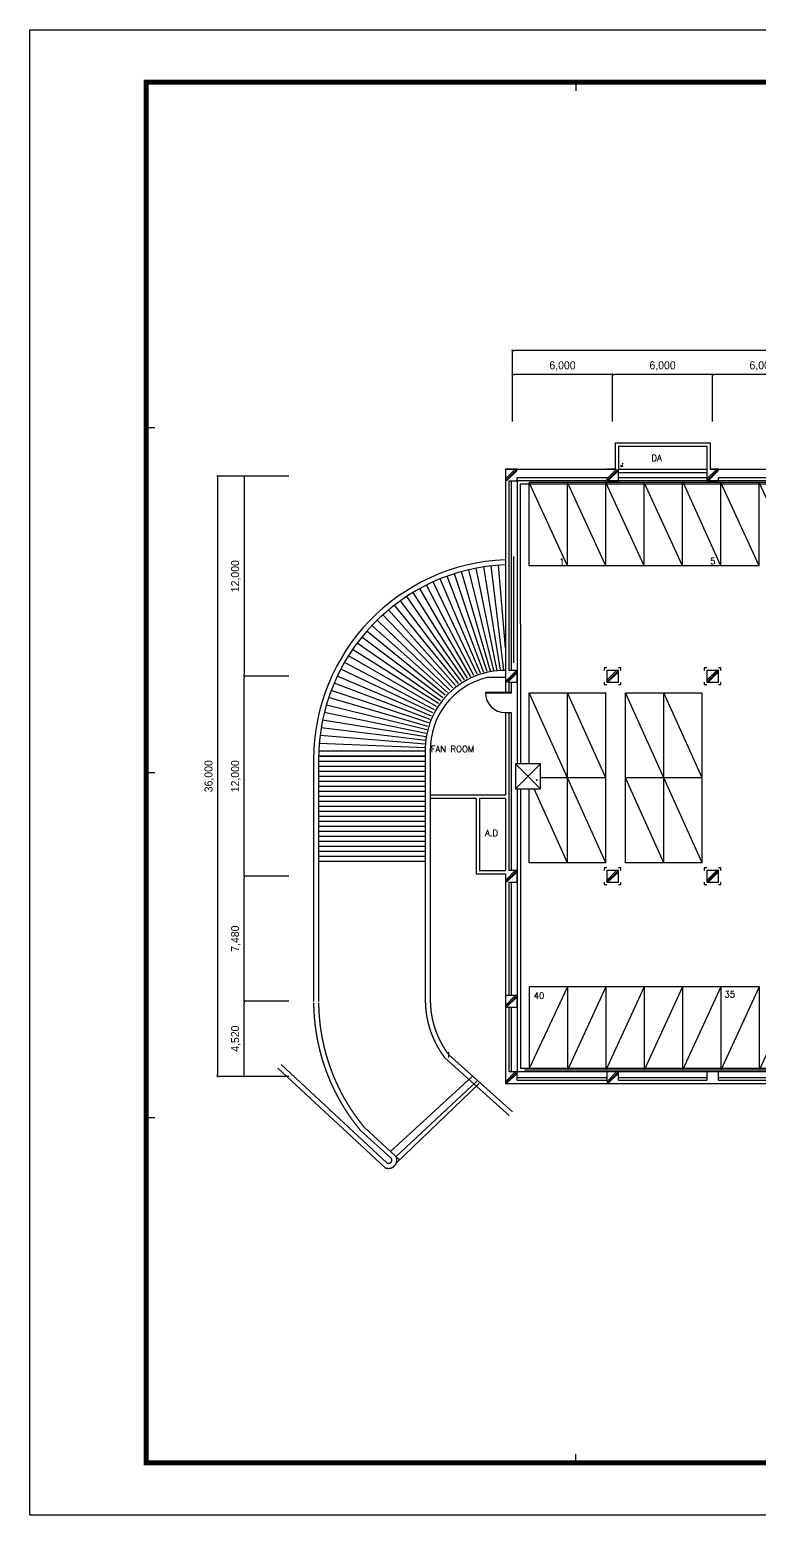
# Model space of a CAD drawing. Header units: millimetres. Extents: x -126150 to 126150, y 0 to 89100.
# Drawn here: x -126150 to -82406, y 0 to 89100 of the extents above; entities that cross this region are included whole.
import ezdxf
from ezdxf.xclip import XClip

# ---------------------------------------------------------------- set-up
doc = ezdxf.new("R2010")
doc.units = ezdxf.units.MM
doc.header["$LTSCALE"] = 1500
doc.header["$XCLIPFRAME"] = 0
for name, pattern in [('AM_ISO02W050', [7.5, 6, -1.5]), ('CEN', [62, 60, -1, 0, -1]), ('CENTER', [55, 50, -2, 1, -2]), ('HIDDEN', [0.375, 0.25, -0.125])]:
    doc.linetypes.add(name, pattern=pattern)
doc.layers.get('Defpoints').update_dxf_attribs({"color": 167})
for name, color, linetype in [('1', 1, 'Continuous'), ('arch', 8, 'Continuous'), ('cen', 1, 'CENTER'), ('SHT', 5, 'Continuous'), ('XREF', 7, 'CEN'), ('치수', 5, 'Continuous')]:
    doc.layers.add(name, color=color, linetype=linetype)
doc.styles.add('arch', font='romans.shx', dxfattribs={"bigfont": 'GHS.SHX'})
doc.styles.add('을릉도M', font='')
doc.styles.get('을릉도M').set_extended_font_data('HY울릉도M')
doc.dimstyles.new('D400', dxfattribs={"dimscale": 100, "dimtxt": 7.5, "dimasz": 1, "dimexe": 0, "dimexo": 1.3, "dimgap": 1.8, "dimtad": 1, "dimdec": 0, "dimzin": 1, "dimdsep": 46, "dimlunit": 6, "dimtxsty": '을릉도M', "dimblk": 'DOT', "dimcen": 10, "dimclrd": 1, "dimclre": 1, "dimclrt": 3, "dimadec": 0, "dimazin": 0, "dimtfac": 1, "dimtdec": 0, "dimtix": 1, "dimtmove": 0, "dimatfit": 3, "dimldrblk": 'DOTSMALL', "dimfxl": 1, "dimtolj": 1, "dimtzin": 0, "dimarcsym": 0})

# ---------------------------------------------------------------- blocks, each defined once
blk = doc.blocks.new('XR-사무동', base_point=(461, 408.4))
at = {"layer": 'arch', "ltscale": 100}
h = blk.add_hatch(color=256, dxfattribs=at)
h.paths.add_polyline_path([(-87411.1, 59807.8), (-87312.6, 59956.9), (-87368.1, 59972.4)])
h.paths.add_polyline_path([(-87423.7, 59987.9), (-87368.1, 59972.4), (-87411.1, 59807.8)])
h = blk.add_hatch(color=256, dxfattribs=at)
h.paths.add_polyline_path([(-92600.7, 41028), (-92528.8, 40857.2), (-92483.3, 40905.3)])
h.paths.add_polyline_path([(-92600.7, 41028), (-92483.3, 40905.3), (-92437.9, 40953.3)])
at = {"layer": 'arch', "ltscale": 20}
for p, q in [((-87829.4, 61174.9), (-82130.9, 61174.9)), ((-87829.4, 61173.8), (-87829.4, 59599.9)), ((-87630, 60971.8), (-87630.9, 59599.9)), ((-87630, 60971.8), (-82330.9, 60974.9)), ((-82330.9, 60974.9), (-82330.9, 59599.9)), ((-82130.9, 61174.9), (-82130.9, 59599.9)), ((-94405.9, 59599.9), (-94405.9, 46161.4)), ((-94405.9, 59599.9), (-87829.4, 59599.9)), ((-93705.8, 59599.9), (-94405.8, 59599.9)), ((-94405.8, 59599.9), (-94405.8, 58899.9)), ((-93705.8, 59599.9), (-94405.8, 58899.9)), ((-93809.9, 59599.9), (-94405.8, 59004)), ((-93705.8, 59521.8), (-94327.8, 58899.9)), ((-94205.9, 58899.9), (-94205.9, 47524.9)), ((-94205.9, 58899.9), (-93705.8, 58899.9)), ((-94055.9, 58899.9), (-94055.9, 47524.9)), ((-93705.8, 59099.9), (-88330.9, 59099.9)), ((-93705.8, 58899.9), (-93705.8, 59099.9)), ((-93705.8, 58899.9), (-93705.8, 41924.9)), ((-34254.7, 58899.9), (-93705.8, 58899.9)), ((-87829.4, 59599.9), (-88330.9, 59599.9)), ((-87630.9, 59599.9), (-88330.9, 58899.9)), ((-87735, 59599.9), (-88330.9, 59004)), ((-88330.9, 59099.9), (-88330.9, 58899.9)), ((-88330.9, 58899.9), (-87630.9, 58899.9)), ((-87630.9, 59521.8), (-88252.8, 58899.9)), ((-87630.9, 59599.9), (-87630, 59599.9)), ((-87630.9, 58899.9), (-87630.9, 59599.9)), ((-87630.9, 59099.9), (-82330.9, 59099.9)), ((-83780.9, 53799.9), (-83780.9, 58899.9)), ((-81480.9, 53799.9), (-83780.9, 58899.9)), ((-82330.9, 59599.9), (-82330.9, 58899.9)), ((-81630.9, 59599.9), (-82330.9, 58899.9)), ((-81735, 59599.9), (-82330.9, 59004)), ((-82330.9, 58899.9), (-81630.9, 58899.9)), ((-81630.9, 59521.8), (-82252.8, 58899.9)), ((-82130.9, 59599.9), (-75830.9, 59599.9)), ((-81630.9, 59599.9), (-82130.9, 59599.9)), ((-81630.9, 59099.9), (-76330.9, 59099.9)), ((-81630.9, 58899.9), (-81630.9, 59099.9)), ((-93509.3, 58699.9), (-93507.6, 41924.9)), ((-34462, 58699.9), (-93509.3, 58699.9)), ((-46980.9, 58799.9), (-92980.9, 58799.9)), ((-92980.9, 53799.9), (-92980.9, 58799.9)), ((-90680.9, 53799.9), (-92980.9, 58799.9)), ((-90680.9, 53799.9), (-90680.9, 58799.9)), ((-88380.9, 53799.9), (-90680.9, 58799.9)), ((-88380.9, 53799.9), (-88380.9, 58799.9)), ((-86080.9, 53799.9), (-88380.9, 58799.9)), ((-86080.9, 53799.9), (-86080.9, 58799.9)), ((-83780.9, 53799.9), (-86080.9, 58799.9)), ((-81480.9, 53799.9), (-81480.9, 58799.9)), ((-79180.9, 53799.9), (-81480.9, 58799.9)), ((-79180.9, 53799.9), (-79180.9, 58799.9)), ((-76880.9, 53799.9), (-79180.9, 58799.9)), ((-90680.9, 53799.9), (-92980.9, 53799.9)), ((-88380.9, 53799.9), (-90680.9, 53799.9)), ((-86080.9, 53799.9), (-88380.9, 53799.9)), ((-83780.9, 53799.9), (-86080.9, 53799.9)), ((-81480.9, 53799.9), (-83780.9, 53799.9)), ((-79180.9, 53799.9), (-81480.9, 53799.9)), ((-93735, 47524.9), (-94405.8, 46854.1)), ((-94405.8, 47524.9), (-94405.8, 46824.9)), ((-93705.8, 47449.9), (-94330.9, 46824.9)), ((-93705.8, 47371.9), (-94252.8, 46824.9)), ((-93705.8, 47524.9), (-94205.9, 47524.9)), ((-93705.8, 46824.9), (-93705.8, 47524.9)), ((-87630.9, 47524.9), (-88330.9, 46824.9)), ((-87735, 47524.9), (-88330.9, 46929)), ((-87630.9, 47446.8), (-88252.8, 46824.9)), ((-81630.9, 47524.9), (-82330.9, 46824.9)), ((-81735, 47524.9), (-82330.9, 46929)), ((-81630.9, 47446.8), (-82252.8, 46824.9)), ((-94205.9, 46824.9), (-94205.9, 46161.4)), ((-94205.9, 46824.9), (-93705.8, 46824.9)), ((-94055.9, 46824.9), (-94055.9, 46161.4)), ((-94055.9, 46191.4), (-95605.9, 46191.4)), ((-94055.9, 46161.4), (-95605.9, 46161.4)), ((-92980.9, 41924.9), (-92980.9, 46183.7)), ((-90680.9, 41083.7), (-92980.9, 46183.7)), ((-92980.9, 46183.7), (-90680.9, 46183.7)), ((-90680.9, 41083.7), (-90680.9, 46183.7)), ((-88380.9, 41083.7), (-90680.9, 46183.7)), ((-90680.9, 46183.7), (-88380.9, 46183.7)), ((-88380.9, 41083.7), (-88380.9, 46183.7)), ((-87207.1, 41083.7), (-87207.1, 46183.7)), ((-84907.1, 41083.7), (-87207.1, 46183.7)), ((-87207.1, 46183.7), (-84907.1, 46183.7)), ((-84907.1, 41083.7), (-84907.1, 46183.7)), ((-82607.1, 41083.7), (-84907.1, 46183.7)), ((-84907.1, 46183.7), (-82607.1, 46183.7)), ((-82607.1, 41083.7), (-82607.1, 46183.7)), ((-94405.9, 44991.4), (-94405.9, 40049.9)), ((-94205.9, 44991.4), (-94205.9, 35524.9)), ((-94055.9, 44991.4), (-94055.9, 35524.9)), ((-90680.9, 41083.7), (-92298.8, 41083.7)), ((-90680.9, 35983.7), (-90680.9, 41083.7)), ((-88380.9, 41083.7), (-90680.9, 41083.7)), ((-88380.9, 35983.7), (-90680.9, 41083.7)), ((-88380.9, 35983.7), (-88380.9, 41083.7)), ((-84907.1, 41083.7), (-87207.1, 41083.7)), ((-87207.1, 35983.7), (-87207.1, 41083.7)), ((-84907.1, 35983.7), (-87207.1, 41083.7)), ((-84907.1, 35983.7), (-84907.1, 41083.7)), ((-82607.1, 41083.7), (-84907.1, 41083.7)), ((-82607.1, 35983.7), (-84907.1, 41083.7)), ((-82607.1, 35983.7), (-82607.1, 41083.7)), ((-93705.8, 40424.9), (-93705.8, 23449.9)), ((-93507.5, 40424.9), (-93505.8, 23649.9)), ((-92980.9, 35983.7), (-92980.9, 40424.9)), ((-90680.9, 35983.7), (-92683.8, 40424.9)), ((-94405.9, 39849.9), (-94405.9, 35524.9)), ((-90680.9, 35983.7), (-92980.9, 35983.7)), ((-88380.9, 35983.7), (-90680.9, 35983.7)), ((-84907.1, 35983.7), (-87207.1, 35983.7)), ((-82607.1, 35983.7), (-84907.1, 35983.7)), ((-94405.9, 35324.9), (-94405.9, 22749.9)), ((-93705.8, 35524.9), (-94405.8, 34824.9)), ((-93809.9, 35524.9), (-94405.8, 34929)), ((-94405.8, 35324.9), (-94405.8, 34824.9)), ((-93705.8, 35446.8), (-94327.8, 34824.9)), ((-93705.8, 35524.9), (-94205.9, 35524.9)), ((-94205.9, 34824.9), (-94205.9, 28024.9)), ((-94205.9, 34824.9), (-93705.8, 34824.9)), ((-94055.9, 34824.9), (-94055.9, 28024.9)), ((-93705.8, 34824.9), (-93705.8, 35524.9)), ((-87630.9, 35524.9), (-88330.9, 34824.9)), ((-87735, 35524.9), (-88330.9, 34929)), ((-87630.9, 35446.8), (-88252.8, 34824.9)), ((-81630.9, 35524.9), (-82330.9, 34824.9)), ((-81735, 35524.9), (-82330.9, 34929)), ((-81630.9, 35446.8), (-82252.8, 34824.9)), ((-92980.9, 28549.9), (-92980.9, 23649.9)), ((-90680.9, 28549.9), (-92980.9, 28549.9)), ((-90680.9, 28549.9), (-92980.9, 23649.9)), ((-90680.9, 28549.9), (-90680.9, 23549.9)), ((-88380.9, 28549.9), (-90680.9, 28549.9)), ((-88380.9, 28549.9), (-90680.9, 23549.9)), ((-88380.9, 28549.9), (-88380.9, 23549.9)), ((-86080.9, 28549.9), (-88380.9, 28549.9)), ((-86080.9, 28549.9), (-88380.9, 23549.9)), ((-86080.9, 28549.9), (-86080.9, 23549.9)), ((-83780.9, 28549.9), (-86080.9, 28549.9)), ((-83780.9, 28549.9), (-86080.9, 23549.9)), ((-83780.9, 28549.9), (-83780.9, 23549.9)), ((-81480.9, 28549.9), (-83780.9, 28549.9)), ((-81480.9, 28549.9), (-83780.9, 23549.9)), ((-81480.9, 28549.9), (-81480.9, 23549.9)), ((-79180.9, 28549.9), (-81480.9, 28549.9)), ((-79180.9, 28549.9), (-81480.9, 23549.9)), ((-79180.9, 28549.9), (-79180.9, 23549.9)), ((-76880.9, 28549.9), (-79180.9, 23549.9)), ((-93705.8, 28024.9), (-94405.8, 27324.9)), ((-93809.9, 28024.9), (-94405.8, 27429)), ((-93705.8, 27946.8), (-94327.8, 27324.9)), ((-94205.9, 27324.9), (-94205.9, 23449.2)), ((-94055.9, 27324.9), (-94055.9, 23449.2)), ((-93705.9, 23449.9), (-94405.9, 22749.9)), ((-93810, 23449.9), (-94405.9, 22854)), ((-94405.9, 23449.2), (-94405.9, 22749.2)), ((-93705.9, 23371.8), (-94327.8, 22749.9)), ((-93705.9, 23449.2), (-94205.9, 23449.2)), ((-34255.2, 23449.9), (-93706.5, 23449.2)), ((-93705.9, 22949.9), (-93705.9, 23449.2)), ((-34459.6, 23649.9), (-93505.8, 23649.9)), ((-46980.9, 23549.9), (-93250.7, 23549.9)), ((-87630.9, 23449.9), (-88330.9, 23449.9)), ((-88330.9, 23449.9), (-88330.9, 22949.9)), ((-87630.9, 23449.9), (-88330.9, 22749.9)), ((-87735, 23449.9), (-88330.9, 22854)), ((-87630.9, 23371.8), (-88252.8, 22749.9)), ((-87630.9, 22949.9), (-87630.9, 23449.9)), ((-81630.9, 23449.9), (-82330.9, 23449.9)), ((-82330.9, 23449.9), (-82330.9, 22949.9)), ((-81630.9, 22949.9), (-81630.9, 23449.9)), ((-94405.9, 22749.9), (-33555.9, 22749.9)), ((-94405.9, 22749.2), (-93705.9, 22749.2)), ((-93705.9, 23099.9), (-88330.9, 23099.9)), ((-93705.9, 22949.9), (-88330.9, 22949.9)), ((-88330.9, 22749.9), (-87630.9, 22749.9)), ((-87630.9, 23099.9), (-82330.9, 23099.9)), ((-87630.9, 22949.9), (-82330.9, 22949.9)), ((-82330.9, 22749.9), (-81630.9, 22749.9)), ((-81630.9, 23099.9), (-76330.9, 23099.9)), ((-81630.9, 22949.9), (-76330.9, 22949.9))]:
    blk.add_line(p, q, dxfattribs=at)
at = {"layer": 'arch', "ltscale": 100}
for p, q in [((-87498.4, 59777.3), (-87368, 59777.3)), ((-87433.2, 59719.7), (-87433.2, 59834.9)), ((-88330.9, 58899.9), (-87630.9, 58899.9)), ((-87630.9, 59599.9), (-82330.9, 59599.9)), ((-87630.9, 59399.9), (-82330.9, 59399.9)), ((-93905.9, 47974.9), (-93905.9, 54364.2)), ((-95097.3, 47508.6), (-96589.5, 53562.9)), ((-94895.9, 47524.2), (-96148.1, 53658)), ((-94695, 47530.8), (-95703.5, 53736)), ((-94495.2, 47528.7), (-95256.3, 53796.7)), ((-94405.9, 48868.5), (-94807.2, 53840.1)), ((-96293.1, 47223.3), (-99136.3, 52640.7)), ((-96097.6, 47293.8), (-98727.1, 52835.4)), ((-95900, 47355.2), (-98310.9, 53013.9)), ((-95700.6, 47407.3), (-97888.5, 53176.2)), ((-95500.1, 47450.2), (-97460.4, 53321.9)), ((-95298.8, 47484), (-97027.2, 53450.9)), ((-97043.7, 46850.6), (-100692.1, 51705.7)), ((-96861.7, 46957.1), (-100316.5, 51962.3)), ((-96675.6, 47054.8), (-99931.6, 52203.9)), ((-96485.9, 47143.6), (-99538, 52430.1)), ((-97560.5, 46479.8), (-101757.4, 50849.2)), ((-97393.6, 46611.7), (-101413.1, 51148.8)), ((-97221.1, 46735.4), (-101057.8, 51434.4)), ((-97873, 46189.4), (-102410.8, 50209.6)), ((-97728.2, 46346.3), (-102090.1, 50536)), ((-98297.9, 45706.5), (-103295.1, 49155.8)), ((-98164.8, 45875.2), (-103013.8, 49519)), ((-98024.1, 46037.3), (-102718.8, 49870.4)), ((-98540.1, 45350.5), (-103814.9, 48395.9)), ((-98423.2, 45531.4), (-103562.3, 48781.2)), ((-98748.1, 44972.5), (-104274.7, 47595)), ((-98648.5, 45164), (-104052.5, 48000.3)), ((-98919.6, 44576.3), (-104671, 46757.6)), ((-98838.5, 44776.5), (-104481, 47180.5)), ((-94405.9, 47093), (-95526.3, 47092.1)), ((-99105, 43956.3), (-105139.9, 45443.8)), ((-99053, 44165.8), (-105000.8, 45888.6)), ((-98991.2, 44372.6), (-104844.4, 46326.7)), ((-99147, 43744.9), (-105261.4, 44993.1)), ((-94405.9, 44991.4), (-94055.9, 44991.4)), ((-99200.8, 43317.8), (-105450.3, 44076.6)), ((-99178.9, 43531.8), (-105364.9, 44537.2)), ((-99214.2, 42888.8), (-105565.6, 43144.8)), ((-99212.6, 43103.3), (-105517.2, 43612.2)), ((-105905.9, 42174.9), (-105905.9, 35174.9)), ((-105605.9, 42174.9), (-105605.9, 35174.9)), ((-99205.9, 42674.9), (-105595.2, 42674.9)), ((-105595.2, 42374.9), (-99195.2, 42374.9)), ((-99205.9, 42374.9), (-105595.2, 42374.9)), ((-105595.2, 42074.9), (-99195.2, 42074.9)), ((-99205.9, 42674.9), (-99205.9, 35174.9)), ((-98905.9, 42674.9), (-98905.9, 35174.9)), ((-93798.8, 41924.9), (-92298.8, 40424.9)), ((-92298.8, 41924.9), (-93798.8, 40424.9)), ((-105595.2, 41774.9), (-99195.2, 41774.9)), ((-105595.2, 41474.9), (-99195.2, 41474.9)), ((-105595.2, 41174.9), (-99195.2, 41174.9)), ((-105595.2, 40874.9), (-99195.2, 40874.9)), ((-105595.2, 40574.9), (-99195.2, 40574.9)), ((-105595.2, 40274.9), (-99195.2, 40274.9)), ((-105595.2, 39974.9), (-99195.2, 39974.9)), ((-105595.2, 39674.9), (-99195.2, 39674.9)), ((-105595.2, 39374.9), (-99195.2, 39374.9)), ((-94405.9, 40049.9), (-98905.9, 40049.9)), ((-96157.9, 39849.9), (-98905.9, 39849.9)), ((-96157.9, 39849.9), (-96157.8, 35324.9)), ((-94405.9, 39849.9), (-95957.9, 39849.9)), ((-95957.9, 39849.9), (-95957.8, 35524.9)), ((-105595.2, 39074.9), (-99195.2, 39074.9)), ((-105595.2, 38774.9), (-99195.2, 38774.9)), ((-105595.2, 38474.9), (-99195.2, 38474.9)), ((-105595.2, 38174.9), (-99195.2, 38174.9)), ((-105595.2, 37874.9), (-99195.2, 37874.9)), ((-105595.2, 37574.9), (-99195.2, 37574.9)), ((-105595.2, 37274.9), (-99195.2, 37274.9)), ((-105595.2, 36974.9), (-99195.2, 36974.9)), ((-105595.2, 36674.9), (-99195.2, 36674.9)), ((-105595.2, 36374.9), (-99195.2, 36374.9)), ((-105595.2, 36074.9), (-99195.2, 36074.9)), ((-96157.8, 35324.9), (-94405.8, 35324.9)), ((-95957.8, 35524.9), (-94405.8, 35524.9)), ((-97805.6, 24632.5), (-97805.6, 24301.3))]:
    blk.add_line(p, q, dxfattribs=at)
at = {"layer": 'arch', "linetype": 'AM_ISO02W050', "ltscale": 150}
for p, q in [((-105905.9, 35174.9), (-105905.9, 27674.9)), ((-105605.9, 35174.9), (-105605.9, 27674.9)), ((-99205.9, 35174.9), (-99205.8, 27669.3)), ((-98905.9, 35174.9), (-98905.9, 27674.9)), ((-108044.6, 23668.7), (-101631.1, 17707.2)), ((-107840.3, 23888.4), (-101500.8, 17977.5)), ((-96405.9, 23174.9), (-101298.3, 18678.8)), ((-96123, 22892), (-100956.8, 18364.5)), ((-95981.6, 22750.6), (-100938.8, 17998.3))]:
    blk.add_line(p, q, dxfattribs=at)
at = {"layer": 'arch', "linetype": 'HIDDEN', "ltscale": 100}
for p, q in [((-98006, 24258.3), (-94181.3, 20826.6)), ((-97805.6, 24481.6), (-93981, 21049.9)), ((-103094.5, 19927), (-101230.3, 18241.2)), ((-102871.2, 20126), (-100752.7, 18176.7))]:
    blk.add_line(p, q, dxfattribs=at)
at = {"layer": 'arch', "ltscale": 20}
for points in [[(-88330.9, 47674.9), (-88480.9, 47674.9), (-88480.9, 47524.9)], [(-87480.9, 47524.9), (-87480.9, 47674.9), (-87630.9, 47674.9)], [(-82330.9, 47674.9), (-82480.9, 47674.9), (-82480.9, 47524.9)], [(-81480.9, 47524.9), (-81480.9, 47674.9), (-81630.9, 47674.9)], [(-88480.9, 46824.9), (-88480.9, 46674.9), (-88330.9, 46674.9)], [(-87630.9, 46674.9), (-87480.9, 46674.9), (-87480.9, 46824.9)], [(-82480.9, 46824.9), (-82480.9, 46674.9), (-82330.9, 46674.9)], [(-81630.9, 46674.9), (-81480.9, 46674.9), (-81480.9, 46824.9)], [(-88330.9, 35674.9), (-88480.9, 35674.9), (-88480.9, 35524.9)], [(-87480.9, 35524.9), (-87480.9, 35674.9), (-87630.9, 35674.9)], [(-82330.9, 35674.9), (-82480.9, 35674.9), (-82480.9, 35524.9)], [(-81480.9, 35524.9), (-81480.9, 35674.9), (-81630.9, 35674.9)], [(-88480.9, 34824.9), (-88480.9, 34674.9), (-88330.9, 34674.9)], [(-87630.9, 34674.9), (-87480.9, 34674.9), (-87480.9, 34824.9)], [(-82480.9, 34824.9), (-82480.9, 34674.9), (-82330.9, 34674.9)], [(-81630.9, 34674.9), (-81480.9, 34674.9), (-81480.9, 34824.9)]]:
    blk.add_lwpolyline(points, dxfattribs=at)
for points in [[(-88330.9, 46824.9), (-87630.9, 46824.9), (-87630.9, 47524.9), (-88330.9, 47524.9)], [(-82330.9, 46824.9), (-81630.9, 46824.9), (-81630.9, 47524.9), (-82330.9, 47524.9)], [(-88330.9, 34824.9), (-87630.9, 34824.9), (-87630.9, 35524.9), (-88330.9, 35524.9)], [(-82330.9, 34824.9), (-81630.9, 34824.9), (-81630.9, 35524.9), (-82330.9, 35524.9)], [(-94405.8, 27324.9), (-93705.8, 27324.9), (-93705.8, 28024.9), (-94405.8, 28024.9)]]:
    blk.add_lwpolyline(points, close=True, dxfattribs=at)
at = {"layer": 'arch', "ltscale": 100}
blk.add_lwpolyline([(-93798.8, 40424.9), (-92298.8, 40424.9), (-92298.8, 41924.9), (-93798.8, 41924.9)], close=True, dxfattribs=at)
blk.add_circle((-87432.9, 59777.3), 37.5, dxfattribs=at)
for centre, radius, start, end in [((-93905.9, 42174.9), 12000, 92.388015, 180), ((-93905.9, 42174.9), 11700, 92.449283, 180), ((-94445.1, 42763.5), 4761.6, 89.526869, 181.066182), ((-94445.1, 42763.5), 4461.6, 104.024136, 181.066182), ((-101413.5, 18158.5), 201, 244.257517, 24.277569)]:
    blk.add_arc(centre, radius, start, end, dxfattribs=at)
at = {"layer": 'arch', "ltscale": 20}
blk.add_arc((-94405.9, 46191.4), 1200, 180, 270, dxfattribs=at)
at = {"layer": 'arch', "linetype": 'AM_ISO02W050', "ltscale": 150}
for centre, radius, start, end in [((-93511.7, 27747.3), 5694.7, 180.769272, 217.254347), ((-93511.7, 27747.3), 5394.7, 180.769272, 217.254347), ((-93728.6, 27709.5), 12177.3, 180.605042, 219.724607), ((-93719.5, 27711.1), 11886.5, 180.60808, 219.652151), ((-101413.5, 18158.5), 501, 244.257517, 24.277569)]:
    blk.add_arc(centre, radius, start, end, dxfattribs=at)
at = {"layer": 'arch', "style": 'arch'}
for s, p in [('DA', (-85648, 60078.2)), ('1', (-91185.5, 53858.6)), ('5', (-82130.8, 53891.3)), ('FAN ROOM', (-98888.6, 42614.7)), ('A.D', (-95627.3, 37590.9)), ('40', (-92711.6, 27825.7)), ('35', (-81273.6, 27909.4))]:
    blk.add_text(s, height=375, dxfattribs=at).set_placement(p)
blk = doc.blocks.new('DOT')
at = {"layer": 'cen', "color": 0, "linetype": 'ByBlock'}
blk.add_line((-0.5, 0), (-1, 0), dxfattribs=at)
at = {"layer": 'cen', "color": 0, "linetype": 'ByBlock', "const_width": 0.5}
blk.add_lwpolyline([(-0.25, 0, 1), (0.25, 0, 1)], format="xyb", close=True, dxfattribs=at)
blk = doc.blocks.new('*D27')
at = {"layer": 'Defpoints', "color": 0, "transparency": 16777216}
for p in [(-110456, 62325), (-114883, 26325), (-110456, 26325)]:
    blk.add_point(p, dxfattribs=at)
at = {"layer": '치수', "color": 1, "lineweight": -2, "ltscale": 200, "transparency": 16777216}
for p, q in [((-110612, 62325), (-114883, 62325)), ((-114883, 62205), (-114883, 26445)), ((-110612, 26325), (-114883, 26325))]:
    blk.add_line(p, q, dxfattribs=at)
at = {"layer": '치수', "color": 1, "lineweight": -2, "transparency": 16777216, "xscale": 120, "yscale": 120, "zscale": 120}
for p, rotation in [((-114883, 62325), 90), ((-114883, 26325), 270)]:
    blk.add_blockref('DOT', p, dxfattribs=dict(at, rotation=rotation))
at = {"layer": '치수', "color": 3, "transparency": 16777216, "insert": (-115386, 44325), "char_height": 480, "attachment_point": 5, "rotation": 90, "style": '을릉도M'}
blk.add_mtext('\\A1;36,000', dxfattribs=at)
blk = doc.blocks.new('_DotSmall')
at = {"color": 0, "linetype": 'ByBlock', "const_width": 0.5}
blk.add_lwpolyline([(-0.0625, 0, 1), (0.0625, 0, 1)], format="xyb", close=True, dxfattribs=at)
blk = doc.blocks.new('*D28')
at = {"layer": 'Defpoints', "color": 0, "transparency": 16777216}
for p in [(-113290, 50325), (-110612, 50325), (-110456, 38325)]:
    blk.add_point(p, dxfattribs=at)
at = {"layer": '치수', "color": 1, "lineweight": -2, "ltscale": 200, "transparency": 16777216}
for p, q in [((-110768, 50325), (-113290, 50325)), ((-113290, 38445), (-113290, 50205)), ((-110612, 38325), (-113290, 38325))]:
    blk.add_line(p, q, dxfattribs=at)
at = {"layer": '치수', "color": 1, "lineweight": -2, "transparency": 16777216, "xscale": 120, "yscale": 120, "zscale": 120}
for p, rotation in [((-113290, 50325), 90), ((-113290, 38325), 270)]:
    blk.add_blockref('DOT', p, dxfattribs=dict(at, rotation=rotation))
at = {"layer": '치수', "color": 3, "transparency": 16777216, "insert": (-113792, 44325), "char_height": 480, "attachment_point": 5, "rotation": 90, "style": '을릉도M'}
blk.add_mtext('\\A1;12,000', dxfattribs=at)
blk = doc.blocks.new('*D29')
at = {"layer": 'Defpoints', "color": 0, "transparency": 16777216}
for p in [(-110456, 62325), (-113290, 50325), (-110456, 50325)]:
    blk.add_point(p, dxfattribs=at)
at = {"layer": '치수', "color": 1, "lineweight": -2, "ltscale": 200, "transparency": 16777216}
for p, q in [((-110612, 62325), (-113290, 62325)), ((-113290, 62205), (-113290, 50445)), ((-110612, 50325), (-113290, 50325))]:
    blk.add_line(p, q, dxfattribs=at)
at = {"layer": '치수', "color": 1, "lineweight": -2, "transparency": 16777216, "xscale": 120, "yscale": 120, "zscale": 120}
for p, rotation in [((-113290, 62325), 90), ((-113290, 50325), 270)]:
    blk.add_blockref('DOT', p, dxfattribs=dict(at, rotation=rotation))
at = {"layer": '치수', "color": 3, "transparency": 16777216, "insert": (-113792, 56325), "char_height": 480, "attachment_point": 5, "rotation": 90, "style": '을릉도M'}
blk.add_mtext('\\A1;12,000', dxfattribs=at)
blk = doc.blocks.new('*D30')
at = {"layer": 'Defpoints', "color": 0, "transparency": 16777216}
for p in [(-113290, 38325), (-110612, 38325), (-110456, 30845)]:
    blk.add_point(p, dxfattribs=at)
at = {"layer": '치수', "color": 1, "lineweight": -2, "ltscale": 200, "transparency": 16777216}
for p, q in [((-110768, 38325), (-113290, 38325)), ((-113290, 30965), (-113290, 38205)), ((-110612, 30845), (-113290, 30845))]:
    blk.add_line(p, q, dxfattribs=at)
at = {"layer": '치수', "color": 1, "lineweight": -2, "transparency": 16777216, "xscale": 120, "yscale": 120, "zscale": 120}
for p, rotation in [((-113290, 38325), 90), ((-113290, 30845), 270)]:
    blk.add_blockref('DOT', p, dxfattribs=dict(at, rotation=rotation))
at = {"layer": '치수', "color": 3, "transparency": 16777216, "insert": (-113792, 34585), "char_height": 480, "attachment_point": 5, "rotation": 90, "style": '을릉도M'}
blk.add_mtext('\\A1;7,480', dxfattribs=at)
blk = doc.blocks.new('*D31')
at = {"layer": 'Defpoints', "color": 0, "transparency": 16777216}
for p in [(-113290, 30845), (-110612, 30845), (-110456, 26325)]:
    blk.add_point(p, dxfattribs=at)
at = {"layer": '치수', "color": 1, "lineweight": -2, "ltscale": 200, "transparency": 16777216}
for p, q in [((-110768, 30845), (-113290, 30845)), ((-113290, 26445), (-113290, 30725)), ((-110612, 26325), (-113290, 26325))]:
    blk.add_line(p, q, dxfattribs=at)
at = {"layer": '치수', "color": 1, "lineweight": -2, "transparency": 16777216, "xscale": 120, "yscale": 120, "zscale": 120}
for p, rotation in [((-113290, 30845), 90), ((-113290, 26325), 270)]:
    blk.add_blockref('DOT', p, dxfattribs=dict(at, rotation=rotation))
at = {"layer": '치수', "color": 3, "transparency": 16777216, "insert": (-113792, 28585), "char_height": 480, "attachment_point": 5, "rotation": 90, "style": '을릉도M'}
blk.add_mtext('\\A1;4,520', dxfattribs=at)
blk = doc.blocks.new('*D32')
at = {"layer": 'Defpoints', "color": 0, "transparency": 16777216}
for p in [(-97206, 68425), (-97206, 65436), (-91206, 65436)]:
    blk.add_point(p, dxfattribs=at)
at = {"layer": '치수', "color": 1, "lineweight": -2, "ltscale": 200, "transparency": 16777216}
for p, q in [((-97206, 65592), (-97206, 68425)), ((-91326, 68425), (-97086, 68425)), ((-91206, 65592), (-91206, 68425))]:
    blk.add_line(p, q, dxfattribs=at)
at = {"layer": '치수', "color": 1, "lineweight": -2, "transparency": 16777216, "xscale": 120, "yscale": 120, "zscale": 120, "rotation": 180}
blk.add_blockref('DOT', (-97206, 68425), dxfattribs=at)
at = {"layer": '치수', "color": 1, "lineweight": -2, "transparency": 16777216, "xscale": 120, "yscale": 120, "zscale": 120}
blk.add_blockref('DOT', (-91206, 68425), dxfattribs=at)
at = {"layer": '치수', "color": 3, "transparency": 16777216, "insert": (-94206, 68927), "char_height": 480, "attachment_point": 5, "style": '을릉도M'}
blk.add_mtext('\\A1;6,000', dxfattribs=at)
blk = doc.blocks.new('*D18')
at = {"layer": 'Defpoints', "color": 0, "transparency": 16777216}
for p in [(-91206, 68425), (-91206, 65436), (-85206, 65436)]:
    blk.add_point(p, dxfattribs=at)
at = {"layer": '치수', "color": 1, "lineweight": -2, "ltscale": 200, "transparency": 16777216}
for p, q in [((-91206, 65592), (-91206, 68425)), ((-85326, 68425), (-91086, 68425)), ((-85206, 65592), (-85206, 68425))]:
    blk.add_line(p, q, dxfattribs=at)
at = {"layer": '치수', "color": 1, "lineweight": -2, "transparency": 16777216, "xscale": 120, "yscale": 120, "zscale": 120, "rotation": 180}
blk.add_blockref('DOT', (-91206, 68425), dxfattribs=at)
at = {"layer": '치수', "color": 1, "lineweight": -2, "transparency": 16777216, "xscale": 120, "yscale": 120, "zscale": 120}
blk.add_blockref('DOT', (-85206, 68425), dxfattribs=at)
at = {"layer": '치수', "color": 3, "transparency": 16777216, "insert": (-88206, 68927), "char_height": 480, "attachment_point": 5, "style": '을릉도M'}
blk.add_mtext('\\A1;6,000', dxfattribs=at)
blk = doc.blocks.new('*D19')
at = {"layer": 'Defpoints', "color": 0, "transparency": 16777216}
for p in [(-85206, 68425), (-85206, 65436), (-79206, 65436)]:
    blk.add_point(p, dxfattribs=at)
at = {"layer": '치수', "color": 1, "lineweight": -2, "ltscale": 200, "transparency": 16777216}
for p, q in [((-85206, 65592), (-85206, 68425)), ((-79326, 68425), (-85086, 68425)), ((-79206, 65592), (-79206, 68425))]:
    blk.add_line(p, q, dxfattribs=at)
at = {"layer": '치수', "color": 1, "lineweight": -2, "transparency": 16777216, "xscale": 120, "yscale": 120, "zscale": 120, "rotation": 180}
blk.add_blockref('DOT', (-85206, 68425), dxfattribs=at)
at = {"layer": '치수', "color": 1, "lineweight": -2, "transparency": 16777216, "xscale": 120, "yscale": 120, "zscale": 120}
blk.add_blockref('DOT', (-79206, 68425), dxfattribs=at)
at = {"layer": '치수', "color": 3, "transparency": 16777216, "insert": (-82206, 68927), "char_height": 480, "attachment_point": 5, "style": '을릉도M'}
blk.add_mtext('\\A1;6,000', dxfattribs=at)
blk = doc.blocks.new('*D26')
at = {"layer": 'Defpoints', "color": 0, "transparency": 16777216}
for p in [(-97207, 69863), (-97207, 65436), (-37207, 65436)]:
    blk.add_point(p, dxfattribs=at)
at = {"layer": '치수', "color": 1, "lineweight": -2, "ltscale": 200, "transparency": 16777216}
for p, q in [((-97207, 65592), (-97207, 69863)), ((-37327, 69863), (-97087, 69863)), ((-37207, 65592), (-37207, 69863))]:
    blk.add_line(p, q, dxfattribs=at)
at = {"layer": '치수', "color": 1, "lineweight": -2, "transparency": 16777216, "xscale": 120, "yscale": 120, "zscale": 120, "rotation": 180}
blk.add_blockref('DOT', (-97207, 69863), dxfattribs=at)
at = {"layer": '치수', "color": 1, "lineweight": -2, "transparency": 16777216, "xscale": 120, "yscale": 120, "zscale": 120}
blk.add_blockref('DOT', (-37207, 69863), dxfattribs=at)
at = {"layer": '치수', "color": 3, "transparency": 16777216, "insert": (-67207, 70365), "char_height": 480, "attachment_point": 5, "style": '을릉도M'}
blk.add_mtext('\\A1;60,000', dxfattribs=at)
blk = doc.blocks.new('XR-FORM-ET', base_point=(461, 408))
at = {"layer": 'SHT', "color": 171}
for p, q in [((43650, 114600), (43650, 113900)), ((9300, 87000), (10000, 87000)), ((9300, 59400), (10000, 59400)), ((9300, 31800), (10000, 31800)), ((43650, 4200), (43650, 4900))]:
    blk.add_line(p, q, dxfattribs=at)
at = {"layer": 'SHT'}
blk.add_lwpolyline([(0, 118800), (168200, 118800), (168200, 0), (0, 0)], close=True, dxfattribs=at)
at = {"layer": 'SHT', "const_width": 400}
blk.add_lwpolyline([(9300, 114600), (163900, 114600), (163900, 4200), (9300, 4200)], close=True, dxfattribs=at)

msp = doc.modelspace()

# ---------------------------------------------------------------- block references
at = {"layer": '1', "xscale": 0.75, "yscale": 0.75, "zscale": 0.75}
msp.add_blockref('XR-FORM-ET', (-125804.2, 306.3), dxfattribs=at)
at = {"layer": 'XREF'}
ref = msp.add_blockref('XR-사무동', (-2764, 3558.4), dxfattribs=at)
XClip(ref).set_block_clipping_path([(-112606.3320405844, 11136.4274878327), (-23103.7611754332, 76211.8574772071)])

# ---------------------------------------------------------------- dimensions: what is measured, and where the dimension line sits
at = {"layer": '치수', "ltscale": 200}
for base, p1, p2, picture, middle in [((-97207.3, 69863), (-37207.3, 65436), (-97207.3, 65436), '*D26', (-67207.3, 70365.4)), ((-97205.9, 68425.1), (-91205.9, 65436), (-97205.9, 65436), '*D32', (-94205.9, 68927.5)), ((-91205.9, 68425.1), (-85205.9, 65436), (-91205.9, 65436), '*D18', (-88205.9, 68927.5)), ((-85205.9, 68425.1), (-79205.9, 65436), (-85205.9, 65436), '*D19', (-82205.9, 68927.5))]:
    dim = msp.add_linear_dim(base=base, p1=p1, p2=p2, dimstyle='D400', override={"dimscale": 120, "dimtxt": 4, "dimblk": 'DOT'}, dxfattribs=at)
    dim.commit()
    dim.dimension.update_dxf_attribs({"geometry": picture, "text_midpoint": middle})
for base, p1, p2, picture, middle in [((-114883.4, 26324.9), (-110456.4, 62324.9), (-110456.4, 26324.9), '*D27', (-115385.8, 44324.9)), ((-113289.6, 50324.9), (-110456.4, 62324.9), (-110456.1, 50324.9), '*D29', (-113791.9, 56324.9)), ((-113289.6, 50324.9), (-110456.4, 38324.9), (-110612.4, 50324.9), '*D28', (-113791.9, 44324.9)), ((-113289.6, 38324.9), (-110456.4, 30844.9), (-110612.4, 38324.9), '*D30', (-113792.2, 34584.9)), ((-113289.6, 30844.9), (-110456.4, 26324.9), (-110612.4, 30844.9), '*D31', (-113791.9, 28584.9))]:
    dim = msp.add_linear_dim(base=base, p1=p1, p2=p2, angle=90, dimstyle='D400', override={"dimscale": 120, "dimtxt": 4, "dimblk": 'DOT'}, dxfattribs=at)
    dim.commit()
    dim.dimension.update_dxf_attribs({"geometry": picture, "text_midpoint": middle})

doc.saveas('drawing.dxf')
